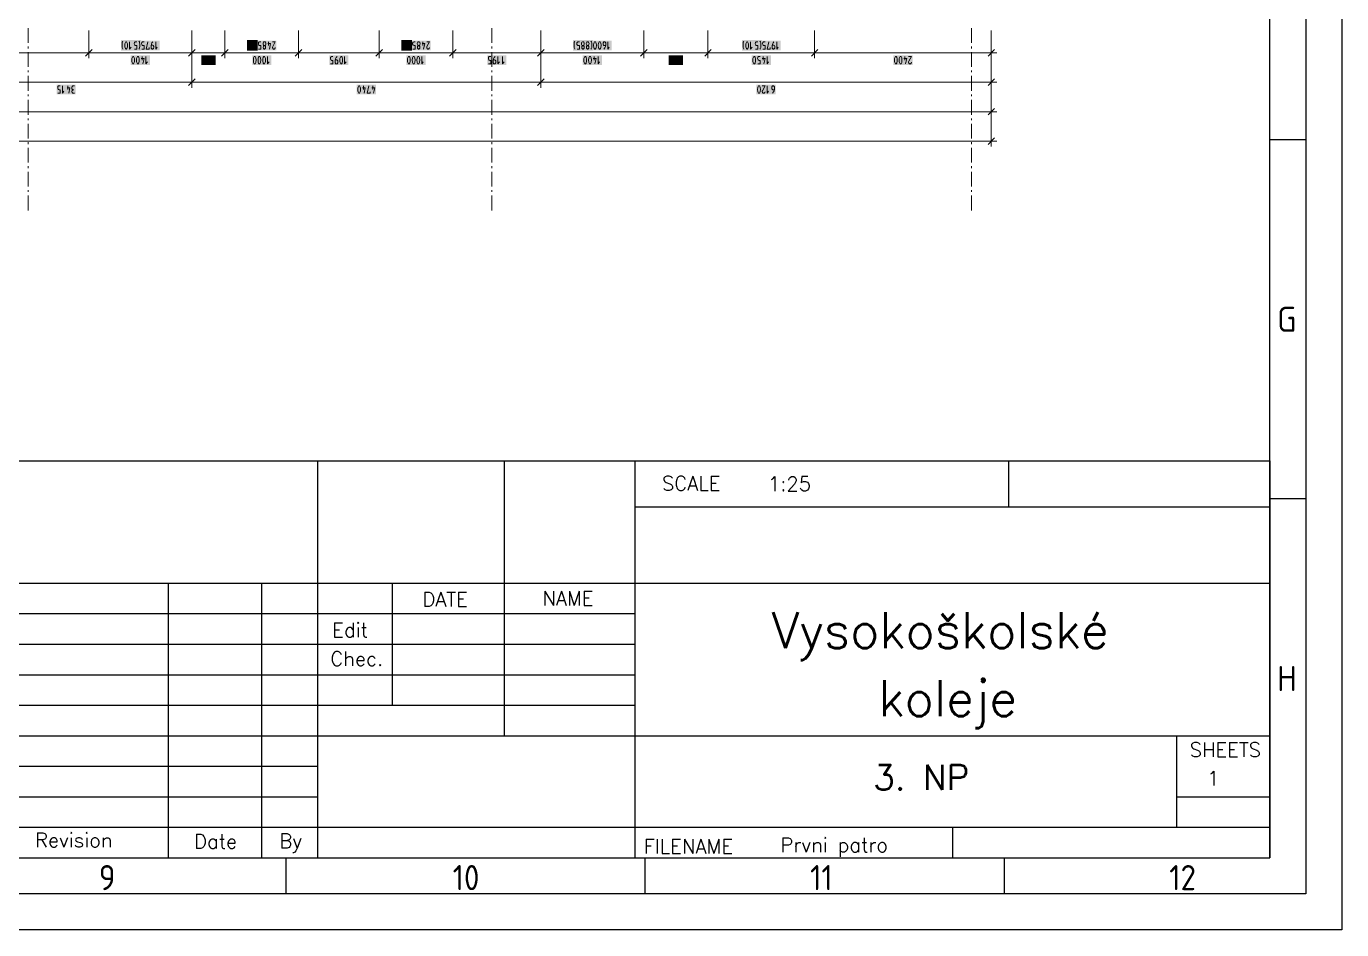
# Model space of a CAD drawing. Header units: millimetres. Extents: x 0 to 594, y 0 to 420.
# Drawn here: x 410.9 to 594, y 0 to 125.8 of the extents above; entities that cross this region are included whole.
import ezdxf
from ezdxf.enums import TextEntityAlignment as Align

# ---------------------------------------------------------------- set-up
doc = ezdxf.new("R2010")
doc.units = ezdxf.units.MM
doc.header["$LTSCALE"] = 8
for name, color, linetype in [('025', 1, 'Continuous'), ('035', 5, 'Continuous'), ('07', 7, 'Continuous'), ('PDF_Koty delkove', 7, 'Continuous'), ('PDF_Osy hlavni', 7, 'Continuous')]:
    doc.layers.add(name, color=color, linetype=linetype)
doc.styles.add('ISO Proportional', font='isocp.shx')
doc.styles.add('WD', font='romans.shx')

# ---------------------------------------------------------------- blocks, each defined once
blk = doc.blocks.new('IEC_border_a2')
at = {"layer": '035'}
for p, q in [((584, 10), (584, 410)), ((589, 109.96), (584.02, 109.96)), ((589, 59.96), (584.02, 59.96)), ((10, 10), (584, 10)), ((447, 10), (447, 5)), ((497, 10), (497, 5)), ((547, 10), (547, 5))]:
    blk.add_line(p, q, dxfattribs=at)
blk.add_lwpolyline([(0, 420), (594, 420), (594, 0), (0, 0)], close=True, dxfattribs=at)
at = {"layer": '07'}
blk.add_lwpolyline([(5, 415), (589, 415), (589, 5), (5, 5)], close=True, dxfattribs=at)
at = {"layer": '035', "style": 'ISO Proportional'}
for s, p in [('G', (585.02, 83.22)), ('H', (585.02, 33.22)), ('9', (420.96, 5.5)), ('10', (470.22, 5.5)), ('11', (519.99, 5.5)), ('12', (569.99, 5.5))]:
    blk.add_text(s, height=3.5, dxfattribs=at).set_placement(p)
blk = doc.blocks.new('IEC_tblock_a2')
at = {"layer": '035'}
for p, q in [((-106.6, 55.25), (-106.6, 17)), ((-36.4, 55.25), (-36.4, 48.88)), ((-88.4, 48.88), (0, 48.88)), ((-153.4, 38.25), (-153.4, 0)), ((-140.4, 38.25), (-140.4, 0)), ((-122.2, 38.25), (-122.2, 21.25)), ((-187.2, 34), (-88.4, 34)), ((-187.2, 29.75), (-88.4, 29.75)), ((-187.2, 25.5), (-88.4, 25.5)), ((-187.2, 21.25), (-88.4, 21.25)), ((-187.2, 17), (-132.6, 17)), ((-187.2, 12.75), (-132.6, 12.75)), ((-187.2, 8.5), (-132.6, 8.5)), ((-13, 8.5), (0, 8.5)), ((-187.2, 4.25), (0, 4.25)), ((-44.2, 4.25), (-44.2, 0))]:
    blk.add_line(p, q, dxfattribs=at)
at = {"layer": '07'}
for p, q in [((-187.2, 55.25), (0, 55.25)), ((-132.6, 55.25), (-132.6, 0)), ((-88.4, 55.25), (-88.4, 0)), ((0, 55.25), (0, 0)), ((-187.2, 38.25), (0, 38.25)), ((-132.6, 17), (0, 17)), ((-13, 17), (-13, 4.25)), ((-187.2, 0), (0, 0))]:
    blk.add_line(p, q, dxfattribs=at)
at = {"style": 'WD'}
for tag, p in [('SCALE', (-69.88, 51.07)), ('SH', (-8.74, 10.06)), ('FILENAME', (-68.15, 0.8))]:
    blk.add_attdef(tag, p, '', height=2, dxfattribs=at)
for tag, height, p in [('PROJDESC', 5, (-45.9, 29.2)), ('EDDATE', 2, (-114.97, 30.8)), ('EDBY', 2, (-98.02, 30.86)), ('CKDATE', 2, (-114.85, 26.58)), ('CKBY', 2, (-97.88, 26.3)), ('DWGDESC', 5, (-44.85, 19.72)), ('DWGNO', 3.5, (-48.54, 9.46))]:
    blk.add_attdef(tag, text='', height=height, dxfattribs=at).set_placement(p, align=Align.CENTER)
at = {"style": 'WD', "flags": 1}
blk.add_attdef('WD_TB', (-120.95, 11.91), '', height=2, dxfattribs=at)
at = {"layer": '025', "style": 'WD'}
for s, p in [('SCALE', (-80.57, 51.13)), ('NAME', (-97.74, 35.14)), ('Revision', (-166.53, 1.47)), ('Date', (-146.79, 1.28)), ('By', (-136.33, 1.37))]:
    blk.add_text(s, height=2, dxfattribs=at).set_placement(p, align=Align.CENTER)
for s, p in [('DATE', (-118, 35)), ('Edit', (-130.55, 30.72)), ('Chec.', (-130.82, 26.72)), ('SHEETS', (-11.17, 14.05)), ('FILENAME', (-87.18, 0.61))]:
    blk.add_text(s, height=2, dxfattribs=at).set_placement(p)

msp = doc.modelspace()

# ---------------------------------------------------------------- linework, layer by layer
at = {"layer": 'PDF_Koty delkove', "lineweight": 18}
for points in [[(419.56, 123.09), (419.56, 123.12), (419.56, 123.19), (419.56, 123.22), (419.56, 123.39), (419.56, 123.42), (419.56, 125.16)], [(433.91, 122.08), (433.91, 122.26), (433.91, 122.27), (433.91, 122.3), (433.91, 122.31), (433.91, 122.33), (433.91, 122.34), (433.91, 122.35), (433.91, 122.37), (433.91, 122.41), (433.91, 122.42), (433.91, 122.43), (433.91, 122.45), (433.91, 122.49), (433.91, 122.5), (433.91, 122.62), (433.91, 122.64), (433.91, 122.69), (433.91, 122.71), (433.91, 122.76), (433.91, 122.78), (433.91, 122.92), (433.91, 122.94), (433.91, 123.01), (433.91, 123.03), (433.91, 123.19), (433.91, 123.21), (433.91, 123.68), (433.91, 123.7), (433.91, 125.16)], [(438.52, 122.08), (438.52, 122.23), (438.52, 122.25), (438.52, 122.27), (438.52, 122.28), (438.52, 122.3), (438.52, 122.31), (438.52, 122.32), (438.52, 122.34), (438.52, 122.38), (438.52, 122.39), (438.52, 122.4), (438.52, 122.42), (438.52, 122.45), (438.52, 122.47), (438.52, 122.58), (438.52, 122.6), (438.52, 122.65), (438.52, 122.67), (438.52, 122.71), (438.52, 122.73), (438.52, 122.87), (438.52, 122.89), (438.52, 122.95), (438.52, 122.97), (438.52, 123.12), (438.52, 123.14), (438.52, 123.59), (438.52, 123.61), (438.52, 125.16)], [(448.77, 122.33), (448.77, 122.34), (448.77, 122.37), (448.77, 122.39), (448.77, 122.49), (448.77, 122.5), (448.77, 122.55), (448.77, 122.57), (448.77, 122.6), (448.77, 122.62), (448.77, 122.75), (448.77, 122.76), (448.77, 122.82), (448.77, 122.84), (448.77, 122.97), (448.77, 122.99), (448.77, 123.39), (448.77, 123.41), (448.77, 123.7), (448.77, 123.71), (448.77, 125.16)], [(459.99, 125.16), (459.99, 123.45), (459.99, 123.44), (459.99, 123.19), (459.99, 123.17), (459.99, 122.82), (459.99, 122.8), (459.99, 122.69), (459.99, 122.68), (459.99, 122.63), (459.99, 122.61), (459.99, 122.5), (459.99, 122.49), (459.99, 122.46), (459.99, 122.44), (459.99, 122.4), (459.99, 122.39), (459.99, 122.3), (459.99, 122.29), (459.99, 122.26), (459.99, 122.25), (459.99, 122.24), (459.99, 122.23), (459.99, 122.2), (459.99, 122.19), (459.99, 122.18), (459.99, 122.17), (459.99, 122.16), (459.99, 122.15), (459.99, 122.13), (459.99, 122.12), (459.99, 122.08), (459.99, 122.85)], [(470.24, 122.67), (470.24, 122.97), (470.24, 122.98), (470.24, 123.2), (470.24, 123.21), (470.24, 123.67), (470.24, 123.68), (470.24, 125.16)], [(482.49, 122.08), (482.49, 122.08), (482.49, 122.09), (482.49, 122.1), (482.49, 122.12), (482.49, 122.13), (482.49, 122.19), (482.49, 122.2), (482.49, 122.22), (482.49, 122.23), (482.49, 122.26), (482.49, 122.27), (482.49, 122.34), (482.49, 122.35), (482.49, 122.39), (482.49, 122.4), (482.49, 122.48), (482.49, 122.49), (482.49, 122.73), (482.49, 122.74), (482.49, 122.92), (482.49, 122.93), (482.49, 123.3), (482.49, 123.3), (482.49, 125.16)], [(496.84, 123.55), (496.84, 125.16)], [(505.77, 122.08), (505.77, 122.09), (505.77, 122.09), (505.77, 122.14), (505.77, 122.14), (505.77, 122.28), (505.77, 122.28), (505.77, 122.38), (505.77, 122.38), (505.77, 122.59), (505.77, 122.59), (505.77, 123.08), (505.77, 123.12), (505.77, 125.16)], [(520.62, 122.08), (520.62, 122.14), (520.62, 122.14), (520.62, 122.37), (520.62, 122.39), (520.62, 123.1), (520.62, 123.24), (520.62, 125.16)], [(545.22, 122.08), (545.22, 125.16)], [(419.56, 122.08), (419.56, 122.33), (419.56, 122.35), (419.56, 122.38), (419.56, 122.4), (419.56, 122.41), (419.56, 122.43), (419.56, 122.44), (419.56, 122.46), (419.56, 122.51), (419.56, 122.52), (419.56, 122.54), (419.56, 122.56), (419.56, 122.59), (419.56, 122.61), (419.56, 122.75), (419.56, 122.77), (419.56, 122.83), (419.56, 122.86), (419.56, 122.91), (419.56, 122.93), (419.56, 123.09)], [(419.56, 122.85), (419.56, 122.08), (419.56, 121.31)], [(424.31, 122.59), (424.28, 122.63), (424.24, 122.7), (424.21, 122.8), (424.2, 122.94), (424.2, 123.28), (424.21, 123.45), (424.22, 123.55), (424.25, 123.62), (424.31, 123.69)], [(425.24, 123.62), (425.24, 122.59), (425.45, 122.87)], [(425.89, 123.38), (425.91, 123.45), (425.93, 123.52), (425.97, 123.57), (426.03, 123.6), (426.11, 123.62), (426.25, 123.62)], [(425.92, 122.59), (426.25, 122.59), (426.25, 123.07), (426.11, 123.07), (426.01, 123.11), (425.96, 123.16), (425.91, 123.24), (425.89, 123.31), (425.89, 123.38)], [(426.55, 123.69), (426.6, 123.62), (426.63, 123.55), (426.64, 123.45), (426.66, 123.28), (426.66, 122.94), (426.64, 122.8), (426.62, 122.7), (426.57, 122.63), (426.55, 122.59)], [(426.94, 122.59), (427.27, 122.59), (427.27, 123.07), (427.13, 123.07), (427.04, 123.11), (426.98, 123.16), (426.93, 123.24), (426.91, 123.31), (426.91, 123.38), (426.93, 123.45), (426.95, 123.52), (427, 123.57), (427.05, 123.6), (427.13, 123.62), (427.27, 123.62)], [(427.95, 122.8), (427.95, 122.59), (427.57, 122.59), (427.79, 123.62)], [(428.5, 123.62), (428.36, 123.45), (428.28, 123.28), (428.23, 123.04), (428.23, 122.8), (428.24, 122.73)], [(428.24, 122.73), (428.27, 122.68), (428.29, 122.65), (428.33, 122.61), (428.39, 122.59), (428.44, 122.59), (428.5, 122.61), (428.54, 122.65), (428.57, 122.68), (428.59, 122.73), (428.61, 122.8), (428.61, 122.94), (428.59, 123), (428.57, 123.07), (428.5, 123.12), (428.44, 123.14), (428.25, 123.14)], [(428.88, 123.62), (428.88, 122.59), (429.1, 122.87)], [(433.91, 122.85), (433.91, 122.08), (433.91, 121.31)], [(438.52, 122.85), (438.52, 122.08), (438.52, 121.31)], [(441.88, 122.59), (441.85, 122.63), (441.81, 122.7), (441.78, 122.8), (441.77, 122.94), (441.77, 123.28), (441.78, 123.45), (441.79, 123.55), (441.82, 123.62), (441.88, 123.69)], [(442.8, 123.69), (442.86, 123.62), (442.89, 123.55), (442.9, 123.45), (442.91, 123.28), (442.91, 122.94), (442.9, 122.8), (442.87, 122.7), (442.83, 122.63), (442.8, 122.59)], [(443.17, 123.31), (443.17, 123.38), (443.18, 123.45), (443.21, 123.52), (443.25, 123.57), (443.31, 123.6), (443.39, 123.62), (443.53, 123.62)], [(443.2, 122.59), (443.53, 122.59), (443.53, 123.07), (443.39, 123.07), (443.29, 123.11), (443.24, 123.16), (443.18, 123.24), (443.17, 123.31)], [(444.07, 123.07), (444.1, 123.05), (444.14, 123), (444.17, 122.94), (444.18, 122.87), (444.18, 122.8), (444.17, 122.73), (444.14, 122.66), (444.09, 122.61), (444.04, 122.59), (443.99, 122.59), (443.95, 122.61), (443.89, 122.66), (443.87, 122.73), (443.85, 122.8), (443.85, 122.87), (443.87, 122.94), (443.89, 123), (443.94, 123.05), (443.96, 123.07)], [(444.48, 123.35), (444.87, 123.35), (444.7, 122.59)], [(444.59, 123.62), (444.59, 123.11)], [(445.14, 123.62), (445.52, 123.62), (445.17, 122.94), (445.14, 122.87), (445.14, 122.76), (445.17, 122.7), (445.21, 122.65), (445.25, 122.61), (445.3, 122.59), (445.36, 122.59), (445.41, 122.61), (445.45, 122.65), (445.49, 122.7)], [(445.49, 122.7), (445.52, 122.8)], [(448.77, 122.85), (448.77, 122.08), (448.77, 121.31)], [(463.35, 122.59), (463.32, 122.63), (463.28, 122.7), (463.25, 122.8), (463.24, 122.94), (463.24, 123.28), (463.25, 123.45)], [(463.25, 123.45), (463.27, 123.55), (463.29, 123.62), (463.35, 123.69)], [(464.28, 123.69), (464.33, 123.62), (464.36, 123.55), (464.37, 123.45), (464.39, 123.28), (464.39, 122.94), (464.37, 122.8), (464.35, 122.7), (464.3, 122.63), (464.28, 122.59)], [(465.55, 123.07), (465.57, 123.05), (465.61, 123), (465.64, 122.94), (465.65, 122.87), (465.65, 122.8), (465.64, 122.73), (465.61, 122.66), (465.56, 122.61), (465.52, 122.59), (465.46, 122.59), (465.42, 122.61), (465.37, 122.66), (465.34, 122.73), (465.33, 122.8), (465.33, 122.87), (465.34, 122.94), (465.37, 123), (465.41, 123.05), (465.44, 123.07)], [(465.96, 123.35), (466.34, 123.35), (466.17, 122.59)], [(466.06, 123.62), (466.06, 123.11)], [(466.61, 123.62), (466.99, 123.62), (466.64, 122.94), (466.61, 122.87), (466.61, 122.76), (466.64, 122.7), (466.68, 122.65), (466.72, 122.61), (466.78, 122.59)], [(466.78, 122.59), (466.83, 122.59), (466.88, 122.61), (466.93, 122.65), (466.97, 122.7), (466.99, 122.8)], [(470.24, 122.85), (470.24, 122.08), (470.24, 121.31)], [(482.49, 122.85), (482.49, 122.08), (482.49, 121.31)], [(487.24, 122.59), (487.21, 122.63), (487.17, 122.7), (487.15, 122.8), (487.13, 122.94), (487.13, 123.28), (487.15, 123.45), (487.16, 123.55), (487.19, 123.62), (487.24, 123.69)], [(487.54, 122.59), (487.87, 122.59), (487.87, 123.07), (487.73, 123.07), (487.64, 123.11), (487.58, 123.16), (487.53, 123.24), (487.51, 123.31), (487.51, 123.38), (487.53, 123.45), (487.56, 123.52), (487.6, 123.57), (487.65, 123.6), (487.73, 123.62), (487.87, 123.62)], [(488.21, 122.73), (488.2, 122.8), (488.2, 122.87), (488.21, 122.94), (488.24, 123), (488.28, 123.05), (488.31, 123.07)], [(488.42, 123.07), (488.44, 123.05), (488.48, 123), (488.51, 122.94), (488.53, 122.87), (488.53, 122.8), (488.51, 122.73), (488.48, 122.66), (488.43, 122.61), (488.39, 122.59), (488.33, 122.59), (488.29, 122.61), (488.24, 122.66), (488.21, 122.73)], [(489.14, 123), (489.17, 122.94), (489.18, 122.87), (489.18, 122.8), (489.17, 122.73), (489.14, 122.66), (489.09, 122.61), (489.04, 122.59), (488.99, 122.59), (488.95, 122.61), (488.89, 122.66), (488.87, 122.73), (488.85, 122.8), (488.85, 122.87), (488.87, 122.94), (488.89, 123), (488.94, 123.05), (488.96, 123.07)], [(489.07, 123.07), (489.1, 123.05), (489.14, 123)], [(489.48, 123.69), (489.54, 123.62), (489.56, 123.55), (489.58, 123.45), (489.59, 123.28), (489.59, 122.94), (489.58, 122.8), (489.55, 122.7), (489.51, 122.63), (489.48, 122.59)], [(489.98, 122.61), (490.01, 122.59), (490.07, 122.59), (490.09, 122.61), (490.15, 122.68), (490.19, 122.78), (490.22, 122.9), (490.23, 123), (490.23, 123.21), (490.22, 123.31), (490.19, 123.43), (490.15, 123.53), (490.09, 123.6), (490.07, 123.62), (490.01, 123.62), (489.98, 123.6), (489.93, 123.53), (489.89, 123.43), (489.86, 123.31), (489.85, 123.21)], [(489.85, 123.21), (489.85, 123), (489.86, 122.9), (489.89, 122.78), (489.93, 122.68), (489.98, 122.61)], [(491.32, 123.07), (491.27, 123.09), (491.23, 123.12), (491.2, 123.16), (491.17, 123.21), (491.16, 123.28), (491.16, 123.41), (491.17, 123.48), (491.2, 123.53), (491.23, 123.57), (491.27, 123.6), (491.32, 123.62), (491.38, 123.62), (491.43, 123.6), (491.47, 123.57), (491.5, 123.53), (491.53, 123.48), (491.54, 123.41), (491.54, 123.17), (491.49, 122.94), (491.41, 122.76), (491.27, 122.59)], [(491.51, 123.07), (491.32, 123.07)], [(491.82, 123.62), (491.82, 122.59), (492.03, 122.87)], [(496.84, 122.08), (496.84, 122.09), (496.84, 122.09), (496.84, 122.11), (496.84, 122.12), (496.84, 122.17), (496.84, 122.18), (496.84, 122.2), (496.84, 122.21), (496.84, 122.27), (496.84, 122.28), (496.84, 122.45), (496.84, 122.46), (496.84, 122.59), (496.84, 122.59), (496.84, 122.86), (496.84, 122.87), (496.84, 123.5), (496.84, 123.55)], [(496.84, 122.85), (496.84, 122.08), (496.84, 121.31)], [(505.77, 122.85), (505.77, 122.08), (505.77, 121.31)], [(510.77, 122.59), (510.74, 122.63), (510.7, 122.7), (510.67, 122.8), (510.66, 122.94), (510.66, 123.28), (510.67, 123.45), (510.69, 123.55), (510.72, 123.62), (510.77, 123.69)], [(511.18, 122.61), (511.21, 122.59), (511.26, 122.59), (511.29, 122.61), (511.34, 122.68), (511.38, 122.78), (511.41, 122.9), (511.43, 123), (511.43, 123.21), (511.41, 123.31), (511.38, 123.43), (511.34, 123.53), (511.29, 123.6), (511.26, 123.62), (511.21, 123.62), (511.18, 123.6), (511.13, 123.53), (511.08, 123.43), (511.06, 123.31), (511.04, 123.21)], [(511.04, 123.21), (511.04, 123), (511.06, 122.9), (511.08, 122.78), (511.13, 122.68), (511.18, 122.61)], [(511.7, 123.62), (511.7, 122.59), (511.92, 122.87)], [(512.38, 122.59), (512.71, 122.59), (512.71, 123.07), (512.57, 123.07), (512.48, 123.11), (512.42, 123.16), (512.37, 123.24), (512.36, 123.31), (512.36, 123.38), (512.37, 123.45), (512.4, 123.52), (512.44, 123.57), (512.49, 123.6), (512.57, 123.62), (512.71, 123.62)], [(513.01, 123.69), (513.07, 123.62), (513.09, 123.55), (513.11, 123.45), (513.12, 123.28), (513.12, 122.94), (513.11, 122.8), (513.08, 122.7), (513.04, 122.63), (513.01, 122.59)], [(513.4, 122.59), (513.73, 122.59), (513.73, 123.07), (513.6, 123.07), (513.5, 123.11), (513.45, 123.16), (513.39, 123.24), (513.38, 123.31), (513.38, 123.38), (513.39, 123.45), (513.42, 123.52), (513.46, 123.57), (513.51, 123.6), (513.6, 123.62), (513.73, 123.62)], [(514.42, 122.8), (514.42, 122.59), (514.03, 122.59), (514.25, 123.62)], [(514.96, 123.62), (514.83, 123.45), (514.74, 123.28), (514.69, 123.04), (514.69, 122.8), (514.7, 122.73), (514.73, 122.68), (514.76, 122.65), (514.8, 122.61), (514.85, 122.59), (514.91, 122.59), (514.96, 122.61), (515, 122.65), (515.03, 122.68), (515.06, 122.73), (515.07, 122.8), (515.07, 122.94), (515.06, 123), (515.03, 123.07)], [(515.03, 123.07), (514.96, 123.12), (514.91, 123.14), (514.72, 123.14)], [(515.35, 123.62), (515.35, 122.59), (515.56, 122.87)], [(520.62, 122.85), (520.62, 122.08), (520.62, 121.31)], [(545.22, 122.85), (545.22, 122.08), (545.22, 121.31)], [(473.9, 122.08), (471.14, 122.08), (470.24, 122.08), (469.62, 122.08), (468.61, 122.08), (467, 122.08), (462.65, 122.08), (460.84, 122.08), (459.99, 122.08), (459.83, 122.08), (457.92, 122.08), (455.97, 122.08), (453.93, 122.08), (450.08, 122.08), (448.77, 122.08), (447.7, 122.08), (438.52, 122.08), (433.91, 122.08), (419.56, 122.08), (398.08, 122.08)], [(420.02, 122.54), (419.09, 121.62)], [(426.21, 121.16), (426.21, 120.95), (426.22, 120.85), (426.25, 120.73), (426.29, 120.63), (426.35, 120.56), (426.37, 120.54), (426.43, 120.54), (426.46, 120.56), (426.51, 120.63), (426.55, 120.73), (426.58, 120.85), (426.59, 120.95), (426.59, 121.16), (426.58, 121.26), (426.55, 121.38), (426.51, 121.48), (426.46, 121.55), (426.43, 121.57), (426.37, 121.57), (426.35, 121.55), (426.29, 121.48), (426.25, 121.38), (426.22, 121.26), (426.21, 121.16)], [(426.87, 121.3), (427.25, 121.3), (427.09, 120.54)], [(426.98, 121.57), (426.98, 121.06)], [(427.52, 121.57), (427.52, 120.54), (427.74, 120.82)], [(434.37, 122.54), (433.44, 121.62)], [(433.91, 117.99), (433.91, 121.87)], [(436.05, 120.54), (436.38, 120.54), (436.38, 121.02), (436.24, 121.02), (436.14, 121.06), (436.09, 121.11), (436.03, 121.19), (436.02, 121.26), (436.02, 121.33), (436.03, 121.4), (436.06, 121.47), (436.1, 121.52), (436.16, 121.55), (436.24, 121.57), (436.38, 121.57)], [(436.68, 121.3), (437.06, 121.3), (436.9, 120.54)], [(436.79, 121.57), (436.79, 121.06)], [(438.98, 122.54), (438.06, 121.62)], [(443.47, 120.73), (443.49, 120.85), (443.51, 120.95), (443.51, 121.16), (443.49, 121.26), (443.47, 121.38), (443.42, 121.48), (443.37, 121.55), (443.34, 121.57), (443.29, 121.57), (443.26, 121.55), (443.21, 121.48), (443.16, 121.38), (443.14, 121.26), (443.12, 121.16)], [(443.12, 121.16), (443.12, 120.95), (443.14, 120.85), (443.16, 120.73), (443.21, 120.63), (443.26, 120.56), (443.29, 120.54), (443.34, 120.54), (443.37, 120.56), (443.42, 120.63), (443.47, 120.73)], [(444.44, 121.57), (444.44, 120.54), (444.66, 120.82)], [(449.23, 122.54), (448.31, 121.62)], [(448.77, 122.08), (448.77, 122.18), (448.77, 122.19), (448.77, 122.21), (448.77, 122.22), (448.77, 122.24), (448.77, 122.25), (448.77, 122.26), (448.77, 122.27), (448.77, 122.31), (448.77, 122.32), (448.77, 122.33)], [(453.23, 120.54), (453.56, 120.54), (453.56, 121.02), (453.42, 121.02), (453.33, 121.06), (453.27, 121.11), (453.22, 121.19), (453.2, 121.26), (453.2, 121.33), (453.22, 121.4), (453.24, 121.47), (453.28, 121.52), (453.34, 121.55), (453.42, 121.57), (453.56, 121.57)], [(454.13, 121.57), (454, 121.4), (453.91, 121.23), (453.86, 120.99), (453.86, 120.75), (453.87, 120.68), (453.9, 120.63), (453.93, 120.6), (453.97, 120.56), (454.02, 120.54), (454.08, 120.54), (454.13, 120.56), (454.17, 120.6), (454.2, 120.63), (454.23, 120.68), (454.24, 120.75), (454.24, 120.89), (454.23, 120.95), (454.2, 121.02), (454.13, 121.07), (454.08, 121.09), (453.89, 121.09)], [(455.17, 121.57), (455.17, 120.54), (455.39, 120.82)], [(460.45, 122.54), (459.53, 121.62)], [(459.99, 122.08), (459.99, 121.31)], [(464.76, 120.54), (464.81, 120.54), (464.84, 120.56), (464.9, 120.63), (464.94, 120.73), (464.97, 120.85), (464.98, 120.95), (464.98, 121.16), (464.97, 121.26), (464.94, 121.38), (464.9, 121.48), (464.84, 121.55), (464.81, 121.57), (464.76, 121.57), (464.73, 121.55), (464.68, 121.48), (464.64, 121.38), (464.61, 121.26), (464.6, 121.16)], [(464.6, 121.16), (464.6, 120.95), (464.61, 120.85), (464.64, 120.73), (464.68, 120.63), (464.73, 120.56), (464.76, 120.54)], [(465.91, 121.57), (465.91, 120.54), (466.13, 120.82)], [(470.7, 122.54), (469.78, 121.62)], [(470.24, 122.08), (470.24, 122.09), (470.24, 122.1), (470.24, 122.11), (470.24, 122.12), (470.24, 122.12), (470.24, 122.13), (470.24, 122.16), (470.24, 122.17), (470.24, 122.18), (470.24, 122.19), (470.24, 122.21), (470.24, 122.22), (470.24, 122.29), (470.24, 122.31), (470.24, 122.34), (470.24, 122.36), (470.24, 122.38), (470.24, 122.4), (470.24, 122.49), (470.24, 122.5), (470.24, 122.54), (470.24, 122.56), (470.24, 122.66), (470.24, 122.67)], [(545.22, 122.08), (533.67, 122.08), (530.48, 122.08), (530.04, 122.08), (525.18, 122.08), (524.92, 122.08), (520.62, 122.08), (519.51, 122.08), (519.43, 122.08), (514.76, 122.08), (514.68, 122.08), (511.22, 122.08), (511.02, 122.08), (505.77, 122.08), (503.42, 122.08), (502.96, 122.08), (499.27, 122.08), (498.67, 122.08), (496.84, 122.08), (496.73, 122.08), (496.05, 122.08), (490.77, 122.08), (489.9, 122.08), (487.95, 122.08), (486.98, 122.08), (484.09, 122.08), (482.99, 122.08), (482.49, 122.08), (475.29, 122.08), (473.9, 122.08)], [(475.22, 120.54), (475.54, 120.54), (475.54, 121.02), (475.41, 121.02), (475.31, 121.06), (475.26, 121.11), (475.2, 121.19), (475.19, 121.26), (475.19, 121.33), (475.2, 121.4), (475.23, 121.47), (475.27, 121.52), (475.32, 121.55), (475.41, 121.57), (475.54, 121.57)], [(476.12, 121.57), (475.98, 121.4), (475.9, 121.23), (475.85, 120.99), (475.85, 120.75), (475.86, 120.68), (475.89, 120.63), (475.91, 120.6), (475.95, 120.56), (476.01, 120.54), (476.06, 120.54), (476.12, 120.56), (476.16, 120.6), (476.19, 120.63), (476.22, 120.68), (476.23, 120.75), (476.23, 120.89), (476.22, 120.95)], [(476.22, 120.95), (476.19, 121.02), (476.12, 121.07), (476.06, 121.09), (475.87, 121.09)], [(476.5, 121.57), (476.5, 120.54), (476.72, 120.82)], [(477.16, 121.57), (477.16, 120.54), (477.38, 120.82)], [(482.95, 122.54), (482.03, 121.62)], [(482.49, 117.99), (482.49, 121.87)], [(489.14, 120.95), (489.16, 120.85), (489.19, 120.73), (489.23, 120.63), (489.28, 120.56), (489.31, 120.54), (489.36, 120.54), (489.39, 120.56), (489.45, 120.63), (489.49, 120.73), (489.51, 120.85), (489.53, 120.95), (489.53, 121.16), (489.51, 121.26), (489.49, 121.38), (489.45, 121.48), (489.39, 121.55), (489.36, 121.57), (489.31, 121.57), (489.28, 121.55), (489.23, 121.48), (489.19, 121.38), (489.16, 121.26), (489.14, 121.16)], [(489.14, 121.16), (489.14, 120.95)], [(489.8, 121.3), (490.19, 121.3), (490.02, 120.54)], [(489.91, 121.57), (489.91, 121.06)], [(490.46, 121.57), (490.46, 120.54), (490.68, 120.82)], [(497.3, 122.54), (496.38, 121.62)], [(501.5, 120.75), (501.5, 120.54), (501.11, 120.54), (501.33, 121.57)], [(502.08, 120.95), (502.11, 120.89), (502.13, 120.82), (502.13, 120.75), (502.11, 120.68), (502.08, 120.61), (502.03, 120.56), (501.99, 120.54), (501.93, 120.54), (501.89, 120.56), (501.84, 120.61), (501.81, 120.68), (501.8, 120.75), (501.8, 120.82), (501.81, 120.89), (501.84, 120.95), (501.88, 121), (501.91, 121.02)], [(502.02, 121.02), (502.04, 121), (502.08, 120.95)], [(506.23, 122.54), (505.31, 121.62)], [(512.67, 121.33), (512.69, 121.4), (512.72, 121.47), (512.76, 121.52), (512.81, 121.55), (512.89, 121.57), (513.03, 121.57)], [(512.7, 120.54), (513.03, 120.54), (513.03, 121.02), (512.89, 121.02), (512.8, 121.06), (512.74, 121.11), (512.69, 121.19), (512.67, 121.26), (512.67, 121.33)], [(513.33, 121.3), (513.72, 121.3), (513.55, 120.54)], [(513.44, 121.57), (513.44, 121.06)], [(513.99, 121.57), (513.99, 120.54), (514.21, 120.82)], [(521.08, 122.54), (520.16, 121.62)], [(532.4, 121.16), (532.4, 120.95), (532.41, 120.85), (532.44, 120.73), (532.48, 120.63), (532.54, 120.56), (532.56, 120.54), (532.62, 120.54), (532.65, 120.56), (532.7, 120.63), (532.74, 120.73), (532.77, 120.85), (532.78, 120.95), (532.78, 121.16), (532.77, 121.26), (532.74, 121.38), (532.7, 121.48), (532.65, 121.55), (532.62, 121.57), (532.56, 121.57), (532.54, 121.55), (532.48, 121.48), (532.44, 121.38), (532.41, 121.26), (532.4, 121.16)], [(533.06, 121.3), (533.44, 121.3), (533.27, 120.54)], [(533.17, 121.57), (533.17, 121.06)], [(533.71, 121.57), (534.1, 121.57), (533.74, 120.89), (533.71, 120.82), (533.71, 120.71), (533.74, 120.65), (533.78, 120.6), (533.82, 120.56), (533.88, 120.54), (533.93, 120.54), (533.99, 120.56), (534.03, 120.6), (534.07, 120.65), (534.1, 120.75)], [(545.68, 122.54), (544.76, 121.62)], [(545.22, 122.08), (545.99, 122.08)], [(545.22, 117.99), (545.22, 121.87)], [(545.22, 117.99), (514.66, 117.99), (482.49, 117.99), (433.91, 117.99), (398.9, 117.99), (367.13, 117.99), (325.92, 117.99), (294.15, 117.99), (269.75, 117.99), (237.98, 117.99), (196.77, 117.99), (165, 117.99), (136.04, 117.99), (115.63, 117.99), (110.14, 117.99), (76.54, 117.99), (61.63, 117.99)], [(415.25, 116.45), (415.58, 116.45), (415.58, 116.93), (415.44, 116.93), (415.35, 116.96), (415.29, 117.01), (415.24, 117.1), (415.23, 117.17), (415.23, 117.24), (415.24, 117.3), (415.27, 117.37), (415.31, 117.42), (415.36, 117.46), (415.44, 117.48), (415.58, 117.48)], [(415.88, 117.48), (415.88, 116.45), (416.1, 116.72)], [(416.65, 117.48), (416.65, 116.96)], [(417.55, 117.48), (417.36, 117.48), (417.29, 117.44), (417.24, 117.39), (417.21, 117.3), (417.2, 117.24), (417.2, 117.17), (417.21, 117.08), (417.24, 117.01), (417.29, 116.96), (417.39, 116.93)], [(434.37, 118.45), (433.44, 117.53)], [(433.91, 118.76), (433.91, 117.99), (433.91, 117.22)], [(457.39, 117.17), (457.36, 117.29), (457.32, 117.39), (457.27, 117.46), (457.24, 117.48), (457.18, 117.48), (457.16, 117.46), (457.1, 117.39), (457.06, 117.29), (457.03, 117.17), (457.02, 117.06)], [(457.79, 117.48), (457.79, 116.96)], [(458.72, 116.65), (458.72, 116.45), (458.33, 116.45), (458.55, 117.48)], [(459.1, 117.48), (459.1, 116.96)], [(482.95, 118.45), (482.03, 117.53)], [(482.49, 118.76), (482.49, 117.99), (482.49, 117.22)], [(513.33, 117.48), (513.72, 117.48), (513.36, 116.79), (513.33, 116.72), (513.33, 116.62), (513.36, 116.55), (513.4, 116.5), (513.44, 116.47), (513.5, 116.45), (513.55, 116.45), (513.61, 116.47)], [(513.99, 117.48), (513.99, 116.45), (514.21, 116.72)], [(515, 116.93), (514.81, 116.93), (514.76, 116.95), (514.72, 116.98), (514.69, 117.01), (514.66, 117.06), (514.65, 117.13), (514.65, 117.27), (514.66, 117.34), (514.69, 117.39), (514.72, 117.42), (514.76, 117.46), (514.81, 117.48), (514.87, 117.48), (514.92, 117.46), (514.96, 117.42), (514.99, 117.39), (515.02, 117.34), (515.03, 117.27), (515.03, 117.03), (514.98, 116.79), (514.89, 116.62), (514.76, 116.45)], [(545.68, 118.45), (544.76, 117.53)], [(545.99, 113.88), (545.22, 113.88), (545.22, 118.79)], [(545.22, 118.76), (545.22, 117.99), (545.22, 117.22)], [(545.99, 109.78), (545.22, 109.78), (545.22, 118.73)], [(545.22, 117.99), (545.99, 117.99)], [(416.54, 117.2), (416.92, 117.2), (416.76, 116.45)], [(417.55, 116.45), (417.39, 116.45), (417.33, 116.47), (417.28, 116.5), (417.25, 116.55), (417.22, 116.65), (417.22, 116.72), (417.25, 116.83), (417.31, 116.89), (417.39, 116.93), (417.5, 116.93)], [(457.02, 117.06), (457.02, 116.86), (457.03, 116.76), (457.06, 116.64), (457.1, 116.54), (457.16, 116.47), (457.18, 116.45), (457.24, 116.45), (457.27, 116.47), (457.32, 116.54), (457.36, 116.64), (457.39, 116.76), (457.4, 116.86), (457.4, 117.06), (457.39, 117.17)], [(457.68, 117.2), (458.06, 117.2), (457.9, 116.45)], [(458.99, 117.2), (459.38, 117.2), (459.21, 116.45)], [(513.61, 116.47), (513.65, 116.5), (513.69, 116.55), (513.72, 116.65)], [(545.22, 113.88), (331.88, 113.88), (115.63, 113.88), (110.14, 113.88), (76.54, 113.88), (61.63, 113.88)], [(545.68, 114.34), (544.76, 113.42)], [(545.22, 114.65), (545.22, 113.88), (545.22, 113.11)], [(545.68, 110.24), (544.76, 109.32)], [(545.22, 110.55), (545.22, 109.78), (545.22, 109.01)], [(545.22, 109.78), (304.94, 109.78), (61.63, 109.78)]]:
    msp.add_lwpolyline(points, dxfattribs=at)
for points in [[(424.58, 123.21), (424.58, 123), (424.59, 122.9), (424.62, 122.78), (424.66, 122.68), (424.72, 122.61), (424.74, 122.59), (424.8, 122.59), (424.83, 122.61), (424.88, 122.68), (424.92, 122.78), (424.95, 122.9), (424.96, 123), (424.96, 123.21), (424.95, 123.31), (424.92, 123.43), (424.88, 123.53), (424.83, 123.6), (424.8, 123.62), (424.74, 123.62), (424.72, 123.6), (424.66, 123.53), (424.62, 123.43), (424.59, 123.31)], [(442.15, 123.21), (442.15, 123), (442.16, 122.9), (442.19, 122.78), (442.23, 122.68), (442.29, 122.61), (442.31, 122.59), (442.37, 122.59), (442.39, 122.61), (442.45, 122.68), (442.49, 122.78), (442.52, 122.9), (442.53, 123), (442.53, 123.21), (442.52, 123.31), (442.49, 123.43), (442.45, 123.53), (442.39, 123.6), (442.37, 123.62), (442.31, 123.62), (442.29, 123.6), (442.23, 123.53), (442.19, 123.43), (442.16, 123.31)], [(443.83, 123.38), (443.83, 123.31), (443.84, 123.23), (443.88, 123.14), (443.94, 123.09), (443.96, 123.07), (444.07, 123.07), (444.1, 123.09), (444.15, 123.14), (444.2, 123.23), (444.21, 123.31), (444.21, 123.38), (444.2, 123.46), (444.15, 123.55), (444.1, 123.6), (444.04, 123.62), (443.99, 123.62), (443.94, 123.6), (443.88, 123.55), (443.84, 123.46)], [(463.62, 123.21), (463.62, 123), (463.64, 122.9), (463.66, 122.78), (463.7, 122.68), (463.76, 122.61), (463.79, 122.59), (463.84, 122.59), (463.87, 122.61), (463.92, 122.68), (463.96, 122.78), (463.99, 122.9), (464, 123), (464, 123.21), (463.99, 123.31), (463.96, 123.43), (463.92, 123.53), (463.87, 123.6), (463.84, 123.62), (463.79, 123.62), (463.76, 123.6), (463.7, 123.53), (463.66, 123.43), (463.64, 123.31)], [(465.3, 123.38), (465.3, 123.31), (465.31, 123.23), (465.35, 123.14), (465.41, 123.09), (465.44, 123.07), (465.55, 123.07), (465.57, 123.09), (465.63, 123.14), (465.67, 123.23), (465.68, 123.31), (465.68, 123.38), (465.67, 123.46), (465.63, 123.55), (465.57, 123.6), (465.52, 123.62), (465.46, 123.62), (465.41, 123.6), (465.35, 123.55), (465.31, 123.46)], [(488.17, 123.38), (488.17, 123.31), (488.18, 123.23), (488.22, 123.14), (488.28, 123.09), (488.31, 123.07), (488.42, 123.07), (488.44, 123.09), (488.5, 123.14), (488.54, 123.23), (488.55, 123.31), (488.55, 123.38), (488.54, 123.46), (488.5, 123.55), (488.44, 123.6), (488.39, 123.62), (488.33, 123.62), (488.28, 123.6), (488.22, 123.55), (488.18, 123.46)], [(488.83, 123.38), (488.83, 123.31), (488.84, 123.23), (488.88, 123.14), (488.94, 123.09), (488.96, 123.07), (489.07, 123.07), (489.1, 123.09), (489.15, 123.14), (489.2, 123.23), (489.21, 123.31), (489.21, 123.38), (489.2, 123.46), (489.15, 123.55), (489.1, 123.6), (489.04, 123.62), (488.99, 123.62), (488.94, 123.6), (488.88, 123.55), (488.84, 123.46)], [(490.5, 123.21), (490.5, 123), (490.52, 122.9), (490.54, 122.78), (490.59, 122.68), (490.64, 122.61), (490.67, 122.59), (490.72, 122.59), (490.75, 122.61), (490.8, 122.68), (490.84, 122.78), (490.87, 122.9), (490.89, 123), (490.89, 123.21), (490.87, 123.31), (490.84, 123.43), (490.8, 123.53), (490.75, 123.6), (490.72, 123.62), (490.67, 123.62), (490.64, 123.6), (490.59, 123.53), (490.54, 123.43), (490.52, 123.31)], [(425.55, 121.16), (425.55, 120.95), (425.57, 120.85), (425.59, 120.73), (425.64, 120.63), (425.69, 120.56), (425.72, 120.54), (425.77, 120.54), (425.8, 120.56), (425.85, 120.63), (425.9, 120.73), (425.92, 120.85), (425.94, 120.95), (425.94, 121.16), (425.92, 121.26), (425.9, 121.38), (425.85, 121.48), (425.8, 121.55), (425.77, 121.57), (425.72, 121.57), (425.69, 121.55), (425.64, 121.48), (425.59, 121.38), (425.57, 121.26)], [(435.36, 121.16), (435.36, 120.95), (435.38, 120.85), (435.4, 120.73), (435.45, 120.63), (435.5, 120.56), (435.53, 120.54), (435.58, 120.54), (435.61, 120.56), (435.66, 120.63), (435.71, 120.73), (435.73, 120.85), (435.75, 120.95), (435.75, 121.16), (435.73, 121.26), (435.71, 121.38), (435.66, 121.48), (435.61, 121.55), (435.58, 121.57), (435.53, 121.57), (435.5, 121.55), (435.45, 121.48), (435.4, 121.38), (435.38, 121.26)], [(442.47, 121.16), (442.47, 120.95), (442.48, 120.85), (442.51, 120.73), (442.55, 120.63), (442.6, 120.56), (442.63, 120.54), (442.68, 120.54), (442.71, 120.56), (442.77, 120.63), (442.81, 120.73), (442.84, 120.85), (442.85, 120.95), (442.85, 121.16), (442.84, 121.26), (442.81, 121.38), (442.77, 121.48), (442.71, 121.55), (442.68, 121.57), (442.63, 121.57), (442.6, 121.55), (442.55, 121.48), (442.51, 121.38), (442.48, 121.26)], [(443.78, 121.16), (443.78, 120.95), (443.79, 120.85), (443.82, 120.73), (443.86, 120.63), (443.92, 120.56), (443.94, 120.54), (444, 120.54), (444.03, 120.56), (444.08, 120.63), (444.12, 120.73), (444.15, 120.85), (444.16, 120.95), (444.16, 121.16), (444.15, 121.26), (444.12, 121.38), (444.08, 121.48), (444.03, 121.55), (444, 121.57), (443.94, 121.57), (443.92, 121.55), (443.86, 121.48), (443.82, 121.38), (443.79, 121.26)], [(454.52, 121.16), (454.52, 120.95), (454.53, 120.85), (454.56, 120.73), (454.6, 120.63), (454.65, 120.56), (454.68, 120.54), (454.74, 120.54), (454.76, 120.56), (454.82, 120.63), (454.86, 120.73), (454.89, 120.85), (454.9, 120.95), (454.9, 121.16), (454.89, 121.26), (454.86, 121.38), (454.82, 121.48), (454.76, 121.55), (454.74, 121.57), (454.68, 121.57), (454.65, 121.55), (454.6, 121.48), (454.56, 121.38), (454.53, 121.26)], [(463.94, 121.16), (463.94, 120.95), (463.95, 120.85), (463.98, 120.73), (464.02, 120.63), (464.08, 120.56), (464.1, 120.54), (464.16, 120.54), (464.19, 120.56), (464.24, 120.63), (464.28, 120.73), (464.31, 120.85), (464.32, 120.95), (464.32, 121.16), (464.31, 121.26), (464.28, 121.38), (464.24, 121.48), (464.19, 121.55), (464.16, 121.57), (464.1, 121.57), (464.08, 121.55), (464.02, 121.48), (463.98, 121.38), (463.95, 121.26)], [(465.25, 121.16), (465.25, 120.95), (465.27, 120.85), (465.29, 120.73), (465.34, 120.63), (465.39, 120.56), (465.42, 120.54), (465.47, 120.54), (465.5, 120.56), (465.55, 120.63), (465.59, 120.73), (465.62, 120.85), (465.64, 120.95), (465.64, 121.16), (465.62, 121.26), (465.59, 121.38), (465.55, 121.48), (465.5, 121.55), (465.47, 121.57), (465.42, 121.57), (465.39, 121.55), (465.34, 121.48), (465.29, 121.38), (465.27, 121.26)], [(488.49, 121.16), (488.49, 120.95), (488.5, 120.85), (488.53, 120.73), (488.57, 120.63), (488.62, 120.56), (488.65, 120.54), (488.71, 120.54), (488.73, 120.56), (488.79, 120.63), (488.83, 120.73), (488.86, 120.85), (488.87, 120.95), (488.87, 121.16), (488.86, 121.26), (488.83, 121.38), (488.79, 121.48), (488.73, 121.55), (488.71, 121.57), (488.65, 121.57), (488.62, 121.55), (488.57, 121.48), (488.53, 121.38), (488.5, 121.26)], [(500.46, 121.16), (500.46, 120.95), (500.47, 120.85), (500.5, 120.73), (500.54, 120.63), (500.59, 120.56), (500.62, 120.54), (500.67, 120.54), (500.7, 120.56), (500.76, 120.63), (500.8, 120.73), (500.83, 120.85), (500.84, 120.95), (500.84, 121.16), (500.83, 121.26), (500.8, 121.38), (500.76, 121.48), (500.7, 121.55), (500.67, 121.57), (500.62, 121.57), (500.59, 121.55), (500.54, 121.48), (500.5, 121.38), (500.47, 121.26)], [(501.77, 121.33), (501.77, 121.26), (501.78, 121.18), (501.82, 121.09), (501.88, 121.04), (501.91, 121.02), (502.02, 121.02), (502.04, 121.04), (502.1, 121.09), (502.14, 121.18), (502.15, 121.26), (502.15, 121.33), (502.14, 121.41), (502.1, 121.5), (502.04, 121.55), (501.99, 121.57), (501.93, 121.57), (501.88, 121.55), (501.82, 121.5), (501.78, 121.41)], [(512.02, 121.16), (512.02, 120.95), (512.03, 120.85), (512.06, 120.73), (512.1, 120.63), (512.15, 120.56), (512.18, 120.54), (512.24, 120.54), (512.26, 120.56), (512.32, 120.63), (512.36, 120.73), (512.39, 120.85), (512.4, 120.95), (512.4, 121.16), (512.39, 121.26), (512.36, 121.38), (512.32, 121.48), (512.26, 121.55), (512.24, 121.57), (512.18, 121.57), (512.15, 121.55), (512.1, 121.48), (512.06, 121.38), (512.03, 121.26)], [(531.74, 121.16), (531.74, 120.95), (531.76, 120.85), (531.78, 120.73), (531.82, 120.63), (531.88, 120.56), (531.91, 120.54), (531.96, 120.54), (531.99, 120.56), (532.04, 120.63), (532.08, 120.73), (532.11, 120.85), (532.13, 120.95), (532.13, 121.16), (532.11, 121.26), (532.08, 121.38), (532.04, 121.48), (531.99, 121.55), (531.96, 121.57), (531.91, 121.57), (531.88, 121.55), (531.82, 121.48), (531.78, 121.38), (531.76, 121.26)], [(512.68, 117.06), (512.68, 116.86), (512.69, 116.76), (512.72, 116.64), (512.76, 116.54), (512.81, 116.47), (512.84, 116.45), (512.9, 116.45), (512.92, 116.47), (512.98, 116.54), (513.02, 116.64), (513.05, 116.76), (513.06, 116.86), (513.06, 117.06), (513.05, 117.17), (513.02, 117.29), (512.98, 117.39), (512.92, 117.46), (512.9, 117.48), (512.84, 117.48), (512.81, 117.46), (512.76, 117.39), (512.72, 117.29), (512.69, 117.17)]]:
    msp.add_lwpolyline(points, close=True, dxfattribs=at)
msp.add_lwpolyline([(464.67, 122.59), (465, 122.59), (465, 123.07), (464.86, 123.07, -1.032735), (465, 123.62)], format="xyb", dxfattribs=at)
at = {"layer": 'PDF_Koty delkove', "color": 7, "lineweight": 18, "true_color": 0xffffff, "transparency": 33554559}
for points in [[(426.81, 123.84), (424.04, 123.84), (426.81, 122.37), (424.04, 122.37)], [(429.42, 123.77), (426.76, 123.77), (429.42, 122.44), (426.76, 122.44)], [(443.07, 123.84), (441.61, 123.84), (443.07, 122.37), (441.61, 122.37)], [(445.68, 123.77), (443.02, 123.77), (445.68, 122.44), (443.02, 122.44)], [(464.54, 123.84), (463.09, 123.84), (464.54, 122.37), (463.09, 122.37)], [(467.15, 123.77), (464.49, 123.77), (467.15, 122.44), (464.49, 122.44)], [(489.75, 123.84), (486.98, 123.84), (489.75, 122.37), (486.98, 122.37)], [(492.35, 123.77), (489.69, 123.77), (492.35, 122.44), (489.69, 122.44)], [(513.28, 123.84), (510.51, 123.84), (513.28, 122.37), (510.51, 122.37)], [(515.88, 123.77), (513.22, 123.77), (515.88, 122.44), (513.22, 122.44)], [(428.06, 121.72), (425.4, 121.72), (428.06, 120.39), (425.4, 120.39)], [(437.21, 121.72), (435.21, 121.72), (437.21, 120.39), (435.21, 120.39)], [(444.97, 121.72), (442.31, 121.72), (444.97, 120.39), (442.31, 120.39)], [(455.71, 121.72), (453.05, 121.72), (455.71, 120.39), (453.05, 120.39)], [(466.45, 121.72), (463.79, 121.72), (466.45, 120.39), (463.79, 120.39)], [(477.7, 121.72), (475.03, 121.72), (477.7, 120.39), (475.03, 120.39)], [(491, 121.72), (488.33, 121.72), (491, 120.39), (488.33, 120.39)], [(502.31, 121.72), (500.3, 121.72), (502.31, 120.39), (500.3, 120.39)], [(514.53, 121.72), (511.86, 121.72), (514.53, 120.39), (511.86, 120.39)], [(534.25, 121.72), (531.59, 121.72), (534.25, 120.39), (531.59, 120.39)], [(417.73, 117.63), (415.07, 117.63), (417.73, 116.3), (415.07, 116.3)], [(459.53, 117.63), (456.87, 117.63), (459.53, 116.3), (456.87, 116.3)], [(515.19, 117.63), (512.52, 117.63), (515.19, 116.3), (512.52, 116.3)]]:
    msp.add_solid(points, dxfattribs=at)
at = {"layer": 'PDF_Osy hlavni', "lineweight": 18}
for points in [[(411.1, 123.46), (411.1, 125.51)], [(475.67, 123.46), (475.67, 125.51)], [(542.45, 123.46), (542.45, 125.51)], [(411.1, 122.69), (411.1, 122.95)], [(475.67, 122.69), (475.67, 122.95)], [(542.45, 122.69), (542.45, 122.95)], [(411.1, 120.13), (411.1, 122.18)], [(475.67, 120.13), (475.67, 122.18)], [(542.45, 120.13), (542.45, 122.18)], [(411.1, 119.36), (411.1, 119.61)], [(475.67, 119.36), (475.67, 119.61)], [(542.45, 119.36), (542.45, 119.61)], [(411.1, 116.8), (411.1, 118.85)], [(475.67, 116.8), (475.67, 118.85)], [(542.45, 116.8), (542.45, 118.85)], [(411.1, 116.03), (411.1, 116.28)], [(411.1, 113.46), (411.1, 115.51)], [(475.67, 116.03), (475.67, 116.28)], [(475.67, 113.46), (475.67, 115.51)], [(542.45, 116.03), (542.45, 116.28)], [(542.45, 113.46), (542.45, 115.51)], [(411.1, 112.7), (411.1, 112.95)], [(411.1, 110.13), (411.1, 112.18)], [(475.67, 112.7), (475.67, 112.95)], [(475.67, 110.13), (475.67, 112.18)], [(542.45, 112.7), (542.45, 112.95)], [(542.45, 110.13), (542.45, 112.18)], [(411.1, 109.36), (411.1, 109.62)], [(411.1, 106.8), (411.1, 108.85)], [(475.67, 109.36), (475.67, 109.62)], [(475.67, 106.8), (475.67, 108.85)], [(542.45, 109.36), (542.45, 109.62)], [(542.45, 106.8), (542.45, 108.85)], [(411.1, 106.03), (411.1, 106.29)], [(475.67, 106.03), (475.67, 106.29)], [(542.45, 106.03), (542.45, 106.29)], [(411.1, 103.47), (411.1, 105.52)], [(475.67, 103.47), (475.67, 105.52)], [(542.45, 103.47), (542.45, 105.52)], [(411.1, 102.7), (411.1, 102.96)], [(475.67, 102.7), (475.67, 102.96)], [(542.45, 102.7), (542.45, 102.96)], [(411.1, 100.14), (411.1, 102.19)], [(475.67, 100.14), (475.67, 102.19)], [(542.45, 100.14), (542.45, 102.19)]]:
    msp.add_lwpolyline(points, dxfattribs=at)

# ---------------------------------------------------------------- block references
msp.add_blockref('IEC_border_a2', (0, 0))
ref = msp.add_blockref('IEC_tblock_a2', (584, 10))
ref.add_attrib('SCALE', '1:25', (514.12, 61.07), dxfattribs={"height": 2, "style": 'WD'})
ref.add_attrib('PROJDESC', 'Vysokoškolské', dxfattribs={"height": 5, "style": 'WD'}).set_placement((538.1, 39.2), align=Align.CENTER)
ref.add_attrib('DWGNO', '3. NP', dxfattribs={"height": 3.5, "style": 'WD'}).set_placement((535.46, 19.46), align=Align.CENTER)
ref.add_attrib('SH', '1', (575.26, 20.06), dxfattribs={"height": 2, "style": 'WD'})
ref.add_attrib('DWGDESC', 'koleje', dxfattribs={"height": 5, "style": 'WD'}).set_placement((539.15, 29.72), align=Align.CENTER)
ref.add_attrib('FILENAME', 'Prvni patro', (515.85, 10.8), dxfattribs={"height": 2, "style": 'WD'})

doc.saveas('drawing.dxf')
